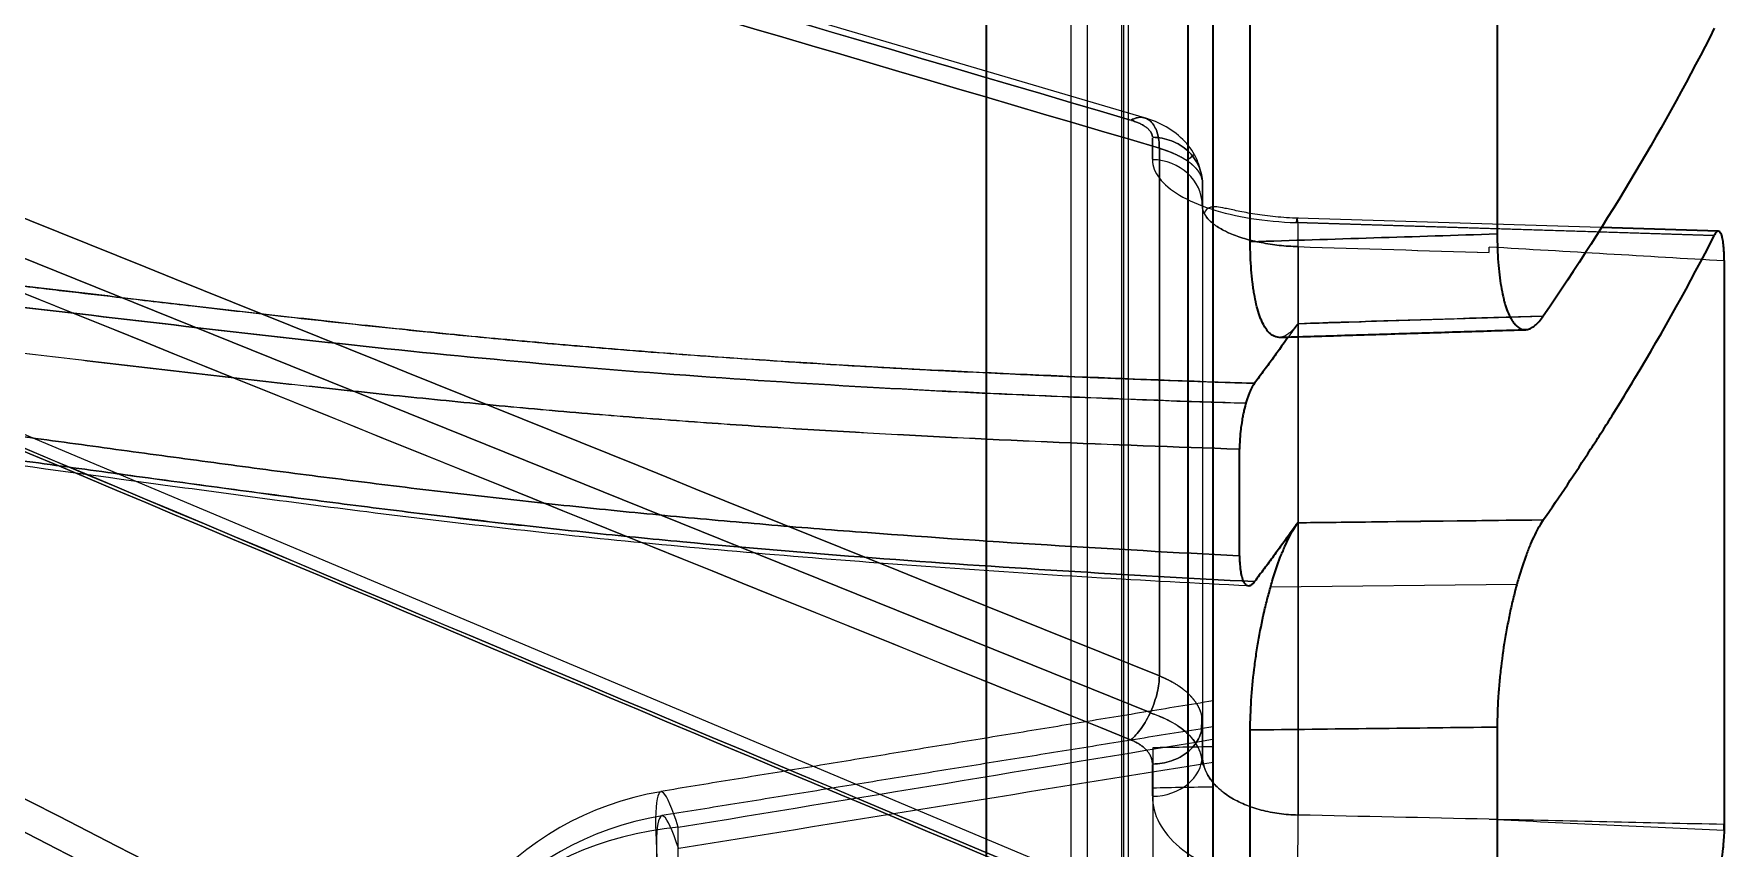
# Model space of a CAD drawing. Header units: millimetres. Extents: x 261 to 3841, y 268 to 4746.
# Drawn here: x 724.23 to 741.03, y 450.01 to 458.1 of the extents above; entities that cross this region are included whole.
import ezdxf
from ezdxf.lldxf.tags import DXFTag

# ---------------------------------------------------------------- set-up
doc = ezdxf.new("R2010")
doc.units = ezdxf.units.MM
doc.layers.add('110', color=7, linetype='Continuous', true_color=0xffffff)
doc.layers.add('20', color=7, linetype='Continuous', true_color=0xffffff)
tags = doc.linetypes.add('DASHED', pattern=[25.72, 12.86, -12.86]).pattern_tags.tags
tags[6:7] = [DXFTag(74, 4), DXFTag(75, 0), DXFTag(340, '0'), DXFTag(46, 0.0), DXFTag(50, 0.0), DXFTag(44, 0.0), DXFTag(45, 0.0)]
tags[4:5] = [DXFTag(74, 4), DXFTag(75, 0), DXFTag(340, '0'), DXFTag(46, 0.0), DXFTag(50, 0.0), DXFTag(44, 0.0), DXFTag(45, 0.0)]

msp = doc.modelspace()

# ---------------------------------------------------------------- linework, layer by layer
at = {"layer": '110', "color": 7, "linetype": 'Continuous', "lineweight": 35}
for p, q in [((735.701, 593.191), (735.701, 299.191)), ((733.701, 301.191), (733.701, 591.191))]:
    msp.add_line(p, q, dxfattribs=at)
at = {"layer": '110', "color": 7, "linetype": 'DASHED', "lineweight": 13}
msp.add_line((734.701, 556.191), (734.701, 376.191), dxfattribs=at)
at = {"layer": '20', "color": 7, "linetype": 'DASHED', "lineweight": 13}
for p, q in [((735.062, 537.182), (735.062, 415.199)), ((734.542, 415.701), (734.542, 536.68)), ((735.045, 416.919), (735.045, 535.462)), ((735.11, 416.919), (735.11, 535.462)), ((735.271, 457.268), (716.554, 462.787)), ((735.327, 451.355), (716.728, 458.865)), ((716.728, 458.865), (735.327, 451.355)), ((735.323, 449.414), (716.716, 457.243)), ((735.348, 457.071), (735.348, 456.858)), ((735.348, 456.858), (735.348, 457.071)), ((735.417, 451.72), (735.417, 456.967)), ((735.417, 456.967), (735.417, 451.72)), ((735.845, 456.394), (735.845, 456.617)), ((735.845, 456.617), (735.845, 456.394)), ((735.845, 456.617), (735.845, 456.388)), ((735.845, 456.394), (735.845, 456.617)), ((735.845, 456.394), (735.845, 450.928)), ((740.926, 456.099), (736.781, 456.227)), ((736.781, 456.227), (739.78, 456.135)), ((739.806, 456.177), (736.787, 456.27)), ((736.797, 450.336), (736.797, 455.988)), ((736.797, 455.988), (736.797, 450.336)), ((735.344, 444.405), (716.779, 453.95)), ((716.779, 453.95), (735.344, 444.405)), ((736.522, 452.604), (738.97, 452.633)), ((735.845, 450.928), (735.845, 451.25)), ((735.845, 451.25), (735.845, 450.928)), ((735.351, 451.005), (735.351, 449.579)), ((735.348, 450.526), (735.348, 450.838)), ((735.348, 450.838), (735.348, 450.526)), ((735.845, 450.843), (735.845, 450.926)), ((730.637, 444.147), (730.637, 450.214))]:
    msp.add_line(p, q, dxfattribs=at)
at = {"layer": '20', "color": 7, "linetype": 'Continuous', "lineweight": 35}
for p, q in [((735.951, 422.493), (735.951, 505.486)), ((736.32, 456.037), (736.32, 462.049)), ((738.774, 462.05), (738.774, 456.114)), ((740.972, 456.142), (739.806, 456.177)), ((741.029, 455.849), (741.029, 450.242)), ((736.214, 452.913), (736.214, 453.975)), ((736.32, 445.707), (736.32, 451.182)), ((738.774, 451.21), (738.774, 445.805)), ((741.029, 450.185), (741.029, 450.242))]:
    msp.add_line(p, q, dxfattribs=at)
at = {"layer": '20', "color": 7, "linetype": 'Continuous', "lineweight": 13}
for p, q in [((739.78, 456.135), (740.926, 456.099)), ((736.522, 452.604), (738.97, 452.633))]:
    msp.add_line(p, q, dxfattribs=at)
at = {"layer": '20', "color": 7, "linetype": 'DASHED', "lineweight": 13}
for centre, start in [((730.951, 447.607), 99.3375), ((730.951, 447.366), 99.1576)]:
    msp.add_arc(centre, 3, start, 180, dxfattribs=at)
for centre, major_axis, ratio, start_param, end_param in [((735.342, 456.394), (-0.502, 0), 0.913545, 3.141591, 4.701889), ((735.342, 456.394), (-0.502, 0), 0.913545, 3.141591, 4.701893), ((736.771, 455.768), (0.015, 0.502), 0.043257, 5.166127, 6.702421), ((736.771, 455.768), (0.015, 0.502), 0.043257, 5.166151, 6.702481), ((735.342, 450.928), (-0.502, 0), 0.809017, 1.581293, 3.141595), ((735.342, 450.928), (-0.502, 0), 0.809017, 1.581296, 3.141595), ((730.951, 447.607), (0.487, -2.96), 0.078118, 2.635391, 4.269549), ((730.951, 447.366), (0.477, -2.962), 0.07913, 2.657656, 4.26601), ((736.771, 450.055), (0.011, 0.502), 0.048221, 3.770694, 5.307024), ((736.771, 450.055), (0.011, 0.502), 0.048221, 3.770754, 5.307024), ((730.951, 447.607), (-3, 0), 0.873937, 4.817109, 6.283185)]:
    msp.add_ellipse(centre, major_axis=major_axis, ratio=ratio, start_param=start_param, end_param=end_param, dxfattribs=at)
for points, degree in [([(735.129, 457.247), (728.797, 459.114), (722.466, 460.981), (716.134, 462.847)], 3), ([(716.135, 462.847), (722.466, 460.981), (728.798, 459.114), (735.129, 457.247)], 3), ([(717.001, 462.4), (723.139, 460.589), (729.278, 458.778), (735.417, 456.967)], 3), ([(735.417, 456.967), (729.278, 458.778), (723.139, 460.589), (717.001, 462.4)], 3), ([(735.417, 451.72), (729.278, 454.197), (723.139, 456.675), (717.001, 459.153)], 3), ([(717.001, 459.153), (723.139, 456.675), (729.278, 454.197), (735.417, 451.72)], 3), ([(735.129, 451.085), (728.797, 453.642), (722.466, 456.198), (716.134, 458.755)], 3), ([(716.135, 458.755), (722.466, 456.199), (728.798, 453.642), (735.129, 451.085)], 3), ([(735.129, 449.36), (728.797, 452.024), (722.466, 454.688), (716.134, 457.352)], 3), ([(716.135, 457.351), (722.466, 454.688), (728.798, 452.024), (735.129, 449.36)], 3), ([(717.001, 456.956), (723.139, 454.372), (729.278, 451.788), (735.417, 449.205)], 3), ([(735.417, 449.205), (729.278, 451.788), (723.139, 454.372), (717.001, 456.956)], 3), ([(736.325, 456.037), (737.14, 456.062), (737.954, 456.088), (738.769, 456.114)], 3), ([(736.797, 455.988), (737.43, 455.968), (738.062, 455.949), (738.695, 455.929)], 3), ([(736.797, 455.988), (737.43, 455.968), (738.063, 455.949), (738.695, 455.929)], 3), ([(738.695, 455.987), (739.473, 455.941), (740.251, 455.895), (741.029, 455.849)], 3), ([(738.695, 455.934), (738.695, 455.95), (738.695, 455.966), (738.695, 455.982)], 3), ([(736.611, 455.086), (739.057, 455.162)], 1), ([(736.792, 455.222), (736.761, 455.178), (736.729, 455.133), (736.697, 455.089)], 3), ([(735.417, 444.702), (729.278, 447.858), (723.139, 451.014), (717, 454.17)], 3), ([(717, 454.17), (723.139, 451.014), (729.278, 447.858), (735.417, 444.702)], 3), ([(735.13, 444.072), (728.798, 447.328), (722.466, 450.584), (716.133, 453.84)], 3), ([(716.135, 453.84), (722.466, 450.584), (728.798, 447.328), (735.13, 444.072)], 3), ([(735.13, 442.645), (728.798, 445.99), (722.466, 449.334), (716.133, 452.679)], 3), ([(716.135, 452.679), (722.466, 449.334), (728.798, 445.99), (735.13, 442.645)], 3), ([(717, 452.353), (723.139, 449.109), (729.278, 445.865), (735.417, 442.622)], 3), ([(735.417, 442.622), (729.278, 445.865), (723.139, 449.109), (717, 452.353)], 3), ([(735.95, 451.471), (730.463, 450.57)], 1), ([(735.837, 451.173), (735.838, 451.322)], 1), ([(735.95, 451.212), (730.473, 450.33)], 1), ([(738.769, 451.21), (737.954, 451.201), (737.14, 451.191), (736.325, 451.182)], 3), ([(730.637, 450.214), (732.407, 450.505), (734.176, 450.797), (735.946, 451.089)], 3), ([(735.951, 451.015), (735.751, 451.011), (735.551, 451.008), (735.351, 451.005)], 3), ([(730.642, 450.006), (732.412, 450.292), (734.181, 450.577), (735.951, 450.863)], 3), ([(735.863, 450.818), (735.837, 450.859)], 1), ([(735.863, 450.818), (735.837, 450.859)], 1), ([(735.861, 450.819), (735.851, 450.855), (735.845, 450.891), (735.845, 450.928)], 3), ([(735.951, 450.614), (735.751, 450.611), (735.551, 450.608), (735.351, 450.604)], 3), ([(738.695, 450.294), (738.062, 450.308), (737.43, 450.322), (736.797, 450.336)], 3), ([(738.695, 450.294), (739.473, 450.257), (740.251, 450.221), (741.029, 450.185)], 3), ([(741.024, 450.242), (740.249, 450.259), (739.475, 450.276), (738.7, 450.293)], 3), ([(735.417, 439.06), (729.278, 442.756), (723.139, 446.453), (717, 450.149)], 3), ([(717, 450.149), (723.139, 446.453), (729.278, 442.756), (735.417, 439.06)], 3)]:
    msp.add_open_spline(points, degree=degree, dxfattribs=at)
for points, knots in [([(736.357, 454.629), (735.723, 454.65), (735.09, 454.673), (733.825, 454.727), (733.193, 454.757), (731.933, 454.829), (731.306, 454.869), (730.369, 454.939), (730.058, 454.964), (729.437, 455.017), (729.127, 455.045), (728.51, 455.103), (728.202, 455.134), (727.587, 455.198), (727.28, 455.231), (726.668, 455.3), (726.362, 455.334), (725.751, 455.405), (725.446, 455.441), (724.835, 455.513), (724.529, 455.549), (723.917, 455.62), (723.611, 455.655), (722.998, 455.726), (722.692, 455.76), (722.08, 455.831), (721.775, 455.866), (721.166, 455.939), (720.862, 455.976), (720.256, 456.052), (719.953, 456.091), (719.048, 456.209), (718.447, 456.292), (717.25, 456.462), (716.655, 456.551), (715.471, 456.734), (714.881, 456.829), (713.709, 457.025), (713.126, 457.125), (711.967, 457.333), (711.391, 457.44), (709.677, 457.77), (708.55, 458.003), (707.441, 458.248)], [0, 0, 0, 0, 0.062351, 0.062351, 0.124873, 0.124873, 0.187395, 0.187395, 0.218657, 0.218657, 0.249918, 0.249918, 0.281179, 0.281179, 0.31244, 0.31244, 0.343702, 0.343702, 0.374963, 0.374963, 0.406224, 0.406224, 0.437485, 0.437485, 0.468747, 0.468747, 0.500008, 0.500008, 0.531269, 0.531269, 0.56253, 0.56253, 0.625053, 0.625053, 0.687575, 0.687575, 0.750098, 0.750098, 0.81262, 0.81262, 0.875143, 0.875143, 1, 1, 1, 1]), ([(707.441, 458.248), (707.514, 458.232), (707.661, 458.2), (707.881, 458.152), (708.101, 458.104), (708.32, 458.057), (708.538, 458.011), (708.754, 457.966), (708.968, 457.921), (709.181, 457.877), (709.393, 457.833), (709.603, 457.79), (709.811, 457.748), (710.018, 457.707), (710.223, 457.666), (710.427, 457.626), (710.629, 457.587), (710.83, 457.548), (711.029, 457.51), (711.226, 457.472), (711.421, 457.436), (711.615, 457.399), (711.808, 457.364), (711.998, 457.329), (712.187, 457.294), (712.374, 457.26), (712.56, 457.227), (712.744, 457.194), (712.926, 457.162), (713.106, 457.13), (713.285, 457.099), (713.461, 457.068), (713.636, 457.038), (713.809, 457.009), (713.981, 456.98), (714.151, 456.951), (714.318, 456.923), (714.484, 456.896), (714.649, 456.869), (714.811, 456.842), (714.971, 456.816), (715.13, 456.79), (715.287, 456.765), (715.442, 456.74), (715.595, 456.716), (715.746, 456.692), (715.895, 456.669), (716.043, 456.646), (716.188, 456.623), (716.332, 456.601), (716.474, 456.58), (716.614, 456.558), (716.752, 456.538), (716.888, 456.517), (717.022, 456.497), (717.154, 456.478), (717.285, 456.459), (717.413, 456.44), (717.539, 456.421), (717.664, 456.403), (717.787, 456.386), (717.907, 456.369), (718.026, 456.352), (718.143, 456.335), (718.257, 456.319), (718.37, 456.303), (718.481, 456.288), (718.59, 456.273), (718.697, 456.258), (718.802, 456.244), (718.905, 456.23), (719.006, 456.216), (719.105, 456.203), (719.202, 456.19), (719.297, 456.177), (719.39, 456.165), (719.481, 456.153), (719.569, 456.141), (719.656, 456.129), (719.741, 456.118), (719.824, 456.108), (719.905, 456.097), (719.984, 456.087), (720.061, 456.077), (720.136, 456.067), (720.209, 456.058), (720.28, 456.049), (720.348, 456.04), (720.415, 456.032), (720.48, 456.024), (720.543, 456.016), (720.603, 456.008), (720.662, 456.001), (720.718, 455.994), (720.773, 455.987), (720.825, 455.981), (720.876, 455.975), (720.924, 455.969), (720.971, 455.963), (721.015, 455.958), (721.057, 455.952), (721.097, 455.948), (721.135, 455.943), (721.172, 455.939), (721.206, 455.934), (721.238, 455.931), (721.268, 455.927), (721.295, 455.924), (721.321, 455.921), (721.345, 455.918), (721.367, 455.915), (721.386, 455.913), (721.404, 455.911), (721.419, 455.909), (721.433, 455.907), (721.444, 455.906), (721.453, 455.905), (721.461, 455.904), (721.466, 455.903), (721.469, 455.903), (721.707, 455.874), (722.119, 455.826), (722.644, 455.766), (723.106, 455.713), (723.539, 455.664), (723.977, 455.613), (724.326, 455.572), (724.696, 455.529), (725.18, 455.472), (725.871, 455.391), (726.751, 455.29), (727.492, 455.208), (728.04, 455.151), (728.34, 455.12), (728.675, 455.088), (729.046, 455.053), (729.451, 455.016), (730.058, 454.964), (730.918, 454.897), (731.86, 454.834), (732.672, 454.786), (733.26, 454.755), (733.754, 454.731), (734.105, 454.715), (734.342, 454.704), (734.497, 454.698), (734.652, 454.691), (734.807, 454.685), (734.962, 454.679), (735.118, 454.673), (735.273, 454.667), (735.429, 454.661), (735.584, 454.656), (735.74, 454.65), (735.895, 454.645), (736.051, 454.639), (736.205, 454.634), (736.307, 454.631), (736.357, 454.629)], [0, 0, 0, 0, 0.008181, 0.01648, 0.024707, 0.032865, 0.040951, 0.048967, 0.056913, 0.064788, 0.072592, 0.080326, 0.087989, 0.095581, 0.103103, 0.110554, 0.117935, 0.125245, 0.132485, 0.139654, 0.146752, 0.153779, 0.160737, 0.167623, 0.174439, 0.181185, 0.18786, 0.194464, 0.200998, 0.207462, 0.213855, 0.220177, 0.226429, 0.232611, 0.238721, 0.244762, 0.250731, 0.25663, 0.262459, 0.268216, 0.273903, 0.27952, 0.285065, 0.29054, 0.295944, 0.301278, 0.306541, 0.311733, 0.316855, 0.321906, 0.326886, 0.331796, 0.336635, 0.341403, 0.346101, 0.350728, 0.355284, 0.35977, 0.364185, 0.36853, 0.372804, 0.377007, 0.38114, 0.385202, 0.389193, 0.393114, 0.396964, 0.400743, 0.404452, 0.40809, 0.411658, 0.415154, 0.418581, 0.421936, 0.425221, 0.428436, 0.431579, 0.434653, 0.437655, 0.440587, 0.443448, 0.446239, 0.448959, 0.451608, 0.454187, 0.456695, 0.459132, 0.461499, 0.463795, 0.466021, 0.468176, 0.47026, 0.472274, 0.474217, 0.47609, 0.477892, 0.479623, 0.481283, 0.482873, 0.484393, 0.485841, 0.487219, 0.488527, 0.489763, 0.49093, 0.492025, 0.49305, 0.494004, 0.494888, 0.495701, 0.496443, 0.497115, 0.497716, 0.498247, 0.498706, 0.499096, 0.499414, 0.499662, 0.49984, 0.499946, 0.499982, 0.524295, 0.542185, 0.553637, 0.571585, 0.586528, 0.598459, 0.607377, 0.624496, 0.648095, 0.678156, 0.714658, 0.723664, 0.733825, 0.745138, 0.757605, 0.771225, 0.785999, 0.818627, 0.857326, 0.879828, 0.899228, 0.915523, 0.928713, 0.933815, 0.938917, 0.94402, 0.949123, 0.954227, 0.95933, 0.964435, 0.969539, 0.974644, 0.979749, 0.984854, 0.98996, 0.995066, 1, 1, 1, 1]), ([(707.289, 458.051), (709.449, 457.574), (711.668, 457.148), (716.335, 456.365), (718.792, 456.012), (721.911, 455.639), (722.538, 455.568), (723.791, 455.425), (724.416, 455.351), (726.29, 455.131), (727.543, 454.986), (730.072, 454.749), (731.349, 454.656), (733.842, 454.518), (735.057, 454.469), (736.276, 454.43)], [0, 0, 0, 0, 0.241827, 0.241827, 0.49721, 0.49721, 0.561055, 0.561055, 0.624901, 0.624901, 0.752592, 0.752592, 0.880283, 0.880283, 1, 1, 1, 1]), ([(736.181, 454.433), (734.993, 454.472), (733.809, 454.52), (731.346, 454.656), (730.07, 454.749), (727.543, 454.986), (726.292, 455.131), (724.418, 455.351), (723.793, 455.424), (722.541, 455.568), (721.914, 455.638), (720.043, 455.862), (718.806, 456.024), (716.355, 456.376), (715.14, 456.566), (711.668, 457.148), (709.449, 457.574), (707.289, 458.051)], [0, 0, 0, 0, 0.116991, 0.116991, 0.245078, 0.245078, 0.373164, 0.373164, 0.437208, 0.437208, 0.501251, 0.501251, 0.629338, 0.629338, 0.757425, 0.757425, 1, 1, 1, 1]), ([(707.193, 457.615), (708.309, 457.368), (709.441, 457.134), (711.164, 456.803), (711.741, 456.695), (712.904, 456.487), (713.489, 456.386), (714.665, 456.189), (715.256, 456.094), (716.444, 455.91), (717.041, 455.821), (718.241, 455.649), (718.844, 455.567), (719.753, 455.447), (720.056, 455.408), (720.665, 455.332), (720.97, 455.295), (721.428, 455.24), (721.581, 455.222), (721.886, 455.186), (722.039, 455.169), (722.498, 455.116), (722.803, 455.081), (723.413, 455.011), (723.717, 454.976), (724.326, 454.905), (724.63, 454.87), (725.239, 454.798), (725.544, 454.762), (726.155, 454.691), (726.461, 454.656), (727.076, 454.588), (727.384, 454.554), (728.002, 454.489), (728.312, 454.458), (728.935, 454.399), (729.247, 454.37), (729.873, 454.317), (730.187, 454.291), (730.817, 454.244), (731.133, 454.221), (731.765, 454.18), (732.081, 454.16), (733.032, 454.106), (733.668, 454.074), (734.938, 454.02), (735.573, 453.996), (736.208, 453.975)], [0, 0, 0, 0, 0.125021, 0.125021, 0.187532, 0.187532, 0.250043, 0.250043, 0.312554, 0.312554, 0.375064, 0.375064, 0.437575, 0.437575, 0.468831, 0.468831, 0.500086, 0.500086, 0.515714, 0.515714, 0.531341, 0.531341, 0.562597, 0.562597, 0.593852, 0.593852, 0.625107, 0.625107, 0.656363, 0.656363, 0.687618, 0.687618, 0.718874, 0.718874, 0.750129, 0.750129, 0.781384, 0.781384, 0.81264, 0.81264, 0.843895, 0.843895, 0.87515, 0.87515, 0.937661, 0.937661, 1, 1, 1, 1]), ([(736.208, 453.975), (735.573, 453.996), (734.938, 454.019), (733.668, 454.074), (733.032, 454.105), (732.081, 454.16), (731.765, 454.179), (731.133, 454.221), (730.817, 454.243), (730.187, 454.291), (729.873, 454.316), (729.247, 454.37), (728.935, 454.398), (728.312, 454.458), (728.002, 454.489), (727.384, 454.554), (727.076, 454.587), (726.154, 454.69), (725.544, 454.762), (724.63, 454.869), (724.326, 454.905), (723.869, 454.958), (723.717, 454.976), (723.413, 455.011), (723.261, 455.029), (722.803, 455.081), (722.498, 455.116), (721.886, 455.186), (721.581, 455.222), (720.664, 455.331), (720.056, 455.407), (718.844, 455.566), (718.241, 455.649), (717.041, 455.821), (716.444, 455.91), (715.256, 456.094), (714.665, 456.189), (713.489, 456.386), (712.904, 456.487), (711.741, 456.695), (711.163, 456.802), (709.441, 457.134), (708.309, 457.368), (707.193, 457.615)], [0, 0, 0, 0, 0.062339, 0.062339, 0.12485, 0.12485, 0.156105, 0.156105, 0.18736, 0.18736, 0.218616, 0.218616, 0.249871, 0.249871, 0.281126, 0.281126, 0.312382, 0.312382, 0.374893, 0.374893, 0.406148, 0.406148, 0.421776, 0.421776, 0.437403, 0.437403, 0.468659, 0.468659, 0.499914, 0.499914, 0.562425, 0.562425, 0.624936, 0.624936, 0.687446, 0.687446, 0.749957, 0.749957, 0.812468, 0.812468, 0.874979, 0.874979, 1, 1, 1, 1]), ([(735.138, 457.248), (735.153, 457.256), (735.169, 457.263), (735.202, 457.272), (735.22, 457.275), (735.254, 457.273), (735.271, 457.269), (735.303, 457.255), (735.319, 457.245), (735.346, 457.218), (735.358, 457.201), (735.38, 457.163), (735.389, 457.142), (735.403, 457.096), (735.408, 457.071), (735.415, 457.02), (735.417, 456.993), (735.417, 456.967)], [0, 0, 0, 0, 0.115338, 0.115338, 0.241718, 0.241718, 0.368099, 0.368099, 0.494479, 0.494479, 0.620859, 0.620859, 0.747239, 0.747239, 0.87362, 0.87362, 1, 1, 1, 1]), ([(735.417, 456.967), (735.417, 456.993), (735.415, 457.02), (735.408, 457.071), (735.403, 457.095), (735.389, 457.142), (735.38, 457.163), (735.359, 457.201), (735.346, 457.217), (735.319, 457.244), (735.304, 457.255), (735.272, 457.269), (735.255, 457.273), (735.221, 457.275), (735.203, 457.272), (735.17, 457.263), (735.154, 457.257), (735.139, 457.248)], [0, 0, 0, 0, 0.126384, 0.126384, 0.252769, 0.252769, 0.379153, 0.379153, 0.505538, 0.505538, 0.631922, 0.631922, 0.758307, 0.758307, 0.884691, 0.884691, 1, 1, 1, 1]), ([(735.839, 456.659), (735.832, 456.728), (735.8, 456.864), (735.676, 457.045), (735.491, 457.187), (735.342, 457.249), (735.261, 457.271)], [0, 0, 0, 0, 0.22257, 0.473138, 0.738061, 1, 1, 1, 1]), ([(736.208, 452.913), (735.573, 452.946), (734.938, 452.982), (733.668, 453.061), (733.032, 453.105), (732.081, 453.177), (731.765, 453.203), (731.133, 453.257), (730.817, 453.285), (730.187, 453.345), (729.873, 453.376), (729.247, 453.442), (728.935, 453.476), (728.312, 453.548), (728.002, 453.585), (727.384, 453.662), (727.076, 453.701), (726.461, 453.781), (726.155, 453.822), (725.544, 453.905), (725.239, 453.946), (724.63, 454.03), (724.326, 454.071), (723.869, 454.133), (723.717, 454.154), (723.413, 454.195), (723.26, 454.215), (722.803, 454.276), (722.498, 454.317), (721.886, 454.399), (721.58, 454.44), (720.97, 454.525), (720.665, 454.568), (720.056, 454.656), (719.753, 454.701), (718.844, 454.838), (718.241, 454.932), (717.041, 455.127), (716.444, 455.227), (715.256, 455.434), (714.665, 455.541), (713.489, 455.759), (712.904, 455.872), (711.741, 456.102), (711.163, 456.221), (709.441, 456.586), (708.309, 456.842), (707.193, 457.11)], [0, 0, 0, 0, 0.062339, 0.062339, 0.12485, 0.12485, 0.156105, 0.156105, 0.18736, 0.18736, 0.218616, 0.218616, 0.249871, 0.249871, 0.281126, 0.281126, 0.312382, 0.312382, 0.343637, 0.343637, 0.374893, 0.374893, 0.406148, 0.406148, 0.421776, 0.421776, 0.437403, 0.437403, 0.468659, 0.468659, 0.499914, 0.499914, 0.531169, 0.531169, 0.562425, 0.562425, 0.624936, 0.624936, 0.687446, 0.687446, 0.749957, 0.749957, 0.812468, 0.812468, 0.874979, 0.874979, 1, 1, 1, 1]), ([(707.193, 457.11), (708.309, 456.842), (709.441, 456.586), (711.164, 456.221), (711.741, 456.102), (712.904, 455.872), (713.489, 455.759), (714.665, 455.541), (715.256, 455.434), (716.444, 455.227), (717.041, 455.127), (718.241, 454.932), (718.844, 454.838), (719.753, 454.701), (720.056, 454.656), (720.665, 454.568), (720.97, 454.525), (721.428, 454.462), (721.581, 454.441), (721.886, 454.399), (722.039, 454.378), (722.498, 454.317), (722.803, 454.276), (723.413, 454.195), (723.717, 454.154), (724.326, 454.071), (724.63, 454.03), (725.239, 453.946), (725.544, 453.905), (726.155, 453.822), (726.461, 453.781), (727.076, 453.701), (727.384, 453.662), (728.002, 453.585), (728.312, 453.548), (728.935, 453.476), (729.247, 453.442), (729.873, 453.376), (730.188, 453.345), (730.817, 453.285), (731.133, 453.257), (731.765, 453.203), (732.081, 453.177), (733.032, 453.105), (733.668, 453.061), (734.938, 452.982), (735.573, 452.946), (736.208, 452.913)], [0, 0, 0, 0, 0.125021, 0.125021, 0.187532, 0.187532, 0.250043, 0.250043, 0.312554, 0.312554, 0.375064, 0.375064, 0.437575, 0.437575, 0.468831, 0.468831, 0.500086, 0.500086, 0.515714, 0.515714, 0.531341, 0.531341, 0.562597, 0.562597, 0.593852, 0.593852, 0.625107, 0.625107, 0.656363, 0.656363, 0.687618, 0.687618, 0.718874, 0.718874, 0.750129, 0.750129, 0.781384, 0.781384, 0.81264, 0.81264, 0.843895, 0.843895, 0.87515, 0.87515, 0.937661, 0.937661, 1, 1, 1, 1]), ([(735.353, 457.076), (735.384, 457.075), (735.415, 457.072), (735.477, 457.06), (735.508, 457.051), (735.568, 457.028), (735.597, 457.014), (735.651, 456.98), (735.677, 456.961), (735.723, 456.919), (735.743, 456.895), (735.779, 456.846), (735.795, 456.819), (735.82, 456.764), (735.829, 456.735), (735.842, 456.677), (735.845, 456.647), (735.845, 456.617)], [0, 0, 0, 0, 0.119372, 0.119372, 0.245176, 0.245176, 0.37098, 0.37098, 0.496784, 0.496784, 0.622588, 0.622588, 0.748392, 0.748392, 0.874196, 0.874196, 1, 1, 1, 1]), ([(735.845, 456.617), (735.845, 456.647), (735.842, 456.677), (735.829, 456.735), (735.82, 456.764), (735.795, 456.819), (735.779, 456.846), (735.743, 456.895), (735.723, 456.919), (735.677, 456.961), (735.651, 456.98), (735.597, 457.014), (735.568, 457.028), (735.508, 457.051), (735.477, 457.06), (735.415, 457.072), (735.384, 457.075), (735.353, 457.076)], [0, 0, 0, 0, 0.125804, 0.125804, 0.251608, 0.251608, 0.377412, 0.377412, 0.503216, 0.503216, 0.629019, 0.629019, 0.754823, 0.754823, 0.880627, 0.880627, 1, 1, 1, 1]), ([(735.348, 456.853), (735.348, 456.789), (735.395, 456.667), (735.599, 456.495), (735.916, 456.356), (736.322, 456.26), (736.619, 456.232), (736.776, 456.227)], [0, 0, 0, 0, 0.199973, 0.39998, 0.599987, 0.799993, 1, 1, 1, 1]), ([(735.417, 456.967), (735.419, 456.966), (735.424, 456.965), (735.432, 456.962), (735.439, 456.96), (735.447, 456.958), (735.455, 456.955), (735.462, 456.953), (735.47, 456.95), (735.477, 456.947), (735.485, 456.945), (735.493, 456.942), (735.5, 456.939), (735.508, 456.936), (735.516, 456.933), (735.524, 456.93), (735.531, 456.927), (735.539, 456.924), (735.547, 456.92), (735.555, 456.917), (735.562, 456.914), (735.57, 456.91), (735.578, 456.907), (735.586, 456.903), (735.593, 456.899), (735.601, 456.896), (735.609, 456.892), (735.616, 456.888), (735.624, 456.884), (735.631, 456.88), (735.639, 456.876), (735.646, 456.872), (735.653, 456.867), (735.661, 456.863), (735.668, 456.859), (735.675, 456.854), (735.682, 456.85), (735.689, 456.845), (735.696, 456.84), (735.703, 456.836), (735.709, 456.831), (735.716, 456.826), (735.722, 456.821), (735.729, 456.816), (735.735, 456.811), (735.741, 456.805), (735.747, 456.8), (735.753, 456.795), (735.759, 456.789), (735.764, 456.784), (735.77, 456.778), (735.775, 456.773), (735.78, 456.767), (735.785, 456.761), (735.79, 456.756), (735.795, 456.75), (735.799, 456.744), (735.803, 456.738), (735.807, 456.732), (735.811, 456.726), (735.815, 456.72), (735.819, 456.714), (735.822, 456.707), (735.825, 456.701), (735.828, 456.695), (735.831, 456.689), (735.833, 456.682), (735.835, 456.676), (735.837, 456.669), (735.839, 456.663), (735.841, 456.656), (735.842, 456.65), (735.843, 456.643), (735.844, 456.637), (735.845, 456.63), (735.845, 456.624), (735.845, 456.619), (735.845, 456.617)], [0, 0, 0, 0, 0.009429, 0.018971, 0.028627, 0.038396, 0.048278, 0.058275, 0.068386, 0.078611, 0.088951, 0.099405, 0.109974, 0.120657, 0.131456, 0.142369, 0.153397, 0.16454, 0.175797, 0.187169, 0.198655, 0.210256, 0.22197, 0.233799, 0.24574, 0.257795, 0.269963, 0.282243, 0.294635, 0.307138, 0.319752, 0.332476, 0.34531, 0.358253, 0.371304, 0.384463, 0.397728, 0.411099, 0.424575, 0.438155, 0.451838, 0.465622, 0.479507, 0.493492, 0.507575, 0.521754, 0.53603, 0.5504, 0.564862, 0.579416, 0.59406, 0.608791, 0.623609, 0.638512, 0.653498, 0.668566, 0.683712, 0.698936, 0.714235, 0.729608, 0.745052, 0.760565, 0.776145, 0.791791, 0.807498, 0.823266, 0.839092, 0.854974, 0.870909, 0.886894, 0.902928, 0.919007, 0.93513, 0.951293, 0.967494, 0.983731, 1, 1, 1, 1]), ([(735.417, 456.967), (735.42, 456.966), (735.426, 456.964), (735.435, 456.962), (735.443, 456.959), (735.452, 456.956), (735.461, 456.953), (735.469, 456.95), (735.478, 456.947), (735.486, 456.944), (735.495, 456.941), (735.503, 456.938), (735.512, 456.935), (735.52, 456.931), (735.529, 456.928), (735.537, 456.925), (735.545, 456.921), (735.553, 456.918), (735.562, 456.914), (735.57, 456.911), (735.578, 456.907), (735.586, 456.903), (735.594, 456.899), (735.601, 456.896), (735.609, 456.892), (735.617, 456.888), (735.625, 456.884), (735.632, 456.88), (735.64, 456.875), (735.647, 456.871), (735.654, 456.867), (735.661, 456.863), (735.669, 456.858), (735.676, 456.854), (735.682, 456.849), (735.689, 456.845), (735.696, 456.84), (735.703, 456.836), (735.709, 456.831), (735.716, 456.826), (735.722, 456.821), (735.728, 456.817), (735.734, 456.812), (735.74, 456.807), (735.746, 456.802), (735.751, 456.797), (735.757, 456.792), (735.762, 456.786), (735.767, 456.781), (735.772, 456.776), (735.777, 456.771), (735.782, 456.765), (735.787, 456.76), (735.791, 456.754), (735.796, 456.749), (735.8, 456.743), (735.804, 456.737), (735.808, 456.732), (735.811, 456.726), (735.815, 456.72), (735.818, 456.715), (735.821, 456.709), (735.824, 456.703), (735.827, 456.697), (735.83, 456.691), (735.832, 456.685), (735.834, 456.679), (735.836, 456.673), (735.838, 456.667), (735.84, 456.661), (735.841, 456.654), (735.842, 456.648), (735.843, 456.642), (735.844, 456.636), (735.845, 456.63), (735.845, 456.623), (735.845, 456.619), (735.845, 456.617)], [0, 0, 0, 0, 0.011136, 0.022331, 0.033586, 0.044899, 0.056273, 0.067706, 0.079198, 0.090749, 0.10236, 0.11403, 0.12576, 0.137549, 0.149397, 0.161305, 0.173272, 0.185299, 0.197385, 0.20953, 0.221735, 0.233999, 0.246323, 0.258706, 0.271148, 0.28365, 0.296211, 0.308831, 0.321511, 0.334251, 0.347049, 0.359907, 0.372825, 0.385802, 0.398838, 0.411934, 0.425089, 0.438303, 0.451577, 0.46491, 0.478303, 0.491755, 0.505267, 0.518837, 0.532468, 0.546157, 0.559906, 0.573715, 0.587583, 0.60151, 0.615497, 0.629543, 0.643648, 0.657813, 0.672037, 0.686321, 0.700664, 0.715066, 0.729528, 0.744049, 0.75863, 0.77327, 0.78797, 0.802729, 0.817547, 0.832425, 0.847362, 0.862358, 0.877414, 0.892529, 0.907704, 0.922938, 0.938232, 0.953585, 0.968997, 0.984469, 1, 1, 1, 1]), ([(735.687, 456.847), (735.699, 456.854), (735.71, 456.861), (735.736, 456.881), (735.751, 456.893), (735.765, 456.906)], [0, 0, 0, 0, 0.389613, 0.389613, 1, 1, 1, 1]), ([(735.747, 456.89), (735.738, 456.883), (735.729, 456.876), (735.71, 456.861), (735.698, 456.854), (735.687, 456.846)], [0, 0, 0, 0, 0.472382, 0.472382, 1, 1, 1, 1]), ([(707.329, 456.8), (708.073, 456.622), (709.506, 456.291), (711.589, 455.848), (713.486, 455.475), (715.186, 455.161), (716.68, 454.901), (717.964, 454.69), (719.078, 454.515), (720.232, 454.342), (721.601, 454.147), (723.318, 453.921), (725.328, 453.646), (727.639, 453.332), (730.288, 453.029), (733.218, 452.791), (735.262, 452.667), (736.304, 452.618)], [0, 0, 0, 0, 0.083524, 0.159283, 0.227275, 0.287503, 0.33997, 0.384675, 0.421618, 0.455733, 0.503918, 0.562289, 0.630841, 0.709628, 0.798645, 0.89786, 1, 1, 1, 1]), ([(707.441, 456.83), (708.55, 456.563), (709.677, 456.309), (711.391, 455.946), (711.967, 455.828), (713.126, 455.598), (713.709, 455.486), (714.881, 455.268), (715.471, 455.162), (716.655, 454.956), (717.25, 454.856), (718.447, 454.662), (719.048, 454.568), (720.255, 454.387), (720.862, 454.3), (721.775, 454.173), (722.08, 454.132), (722.692, 454.05), (722.998, 454.009), (723.458, 453.948), (723.611, 453.927), (723.917, 453.886), (724.07, 453.865), (724.529, 453.803), (724.835, 453.761), (725.751, 453.636), (726.362, 453.553), (727.28, 453.433), (727.587, 453.394), (728.201, 453.318), (728.509, 453.281), (729.127, 453.211), (729.437, 453.177), (730.058, 453.113), (730.369, 453.082), (731.306, 452.994), (731.933, 452.941), (733.193, 452.846), (733.825, 452.803), (735.09, 452.725), (735.723, 452.69), (736.357, 452.657)], [0, 0, 0, 0, 0.124857, 0.124857, 0.18738, 0.18738, 0.249902, 0.249902, 0.312425, 0.312425, 0.374947, 0.374947, 0.43747, 0.43747, 0.499992, 0.499992, 0.531253, 0.531253, 0.562515, 0.562515, 0.578145, 0.578145, 0.593776, 0.593776, 0.625037, 0.625037, 0.68756, 0.68756, 0.718821, 0.718821, 0.750082, 0.750082, 0.781343, 0.781343, 0.812605, 0.812605, 0.875127, 0.875127, 0.937649, 0.937649, 1, 1, 1, 1]), ([(736.357, 452.657), (735.723, 452.69), (735.09, 452.725), (733.825, 452.803), (733.193, 452.846), (731.933, 452.941), (731.306, 452.994), (730.369, 453.082), (730.058, 453.113), (729.437, 453.177), (729.127, 453.211), (728.51, 453.282), (728.202, 453.318), (727.587, 453.394), (727.28, 453.433), (726.668, 453.513), (726.362, 453.554), (725.751, 453.636), (725.446, 453.678), (724.835, 453.761), (724.529, 453.803), (723.917, 453.886), (723.611, 453.927), (722.998, 454.009), (722.692, 454.05), (722.08, 454.132), (721.775, 454.173), (721.166, 454.258), (720.862, 454.301), (720.256, 454.388), (719.953, 454.433), (719.048, 454.568), (718.447, 454.662), (717.25, 454.856), (716.655, 454.956), (715.471, 455.162), (714.881, 455.268), (713.709, 455.486), (713.126, 455.598), (711.967, 455.828), (711.391, 455.946), (709.677, 456.309), (708.55, 456.563), (707.441, 456.83)], [0, 0, 0, 0, 0.062351, 0.062351, 0.124873, 0.124873, 0.187395, 0.187395, 0.218657, 0.218657, 0.249918, 0.249918, 0.281179, 0.281179, 0.31244, 0.31244, 0.343702, 0.343702, 0.374963, 0.374963, 0.406224, 0.406224, 0.437485, 0.437485, 0.468747, 0.468747, 0.500008, 0.500008, 0.531269, 0.531269, 0.56253, 0.56253, 0.625053, 0.625053, 0.687575, 0.687575, 0.750098, 0.750098, 0.81262, 0.81262, 0.875143, 0.875143, 1, 1, 1, 1]), ([(735.864, 456.319), (735.863, 456.319), (735.863, 456.319), (735.851, 456.344), (735.845, 456.369), (735.845, 456.394)], [0, 0, 0, 0, 0.011372, 0.011372, 1, 1, 1, 1]), ([(736.798, 456.27), (736.719, 456.273), (736.569, 456.282), (736.364, 456.309), (736.195, 456.342), (736.026, 456.38), (735.92, 456.393), (735.872, 456.35), (735.862, 456.318)], [0, 0, 0, 0, 0.139416, 0.274437, 0.404646, 0.530265, 0.769207, 1, 1, 1, 1]), ([(735.863, 456.319), (735.875, 456.294), (735.893, 456.27), (735.94, 456.224), (735.969, 456.201), (736.038, 456.158), (736.077, 456.138), (736.165, 456.101), (736.213, 456.083), (736.316, 456.053), (736.371, 456.04), (736.487, 456.017), (736.547, 456.008), (736.669, 455.994), (736.731, 455.99), (736.792, 455.988)], [0, 0, 0, 0, 0.141967, 0.141967, 0.285604, 0.285604, 0.429241, 0.429241, 0.572878, 0.572878, 0.716515, 0.716515, 0.860152, 0.860152, 1, 1, 1, 1]), ([(736.792, 455.988), (736.731, 455.99), (736.669, 455.994), (736.547, 456.008), (736.487, 456.017), (736.372, 456.04), (736.316, 456.053), (736.213, 456.083), (736.165, 456.1), (736.077, 456.138), (736.038, 456.158), (735.969, 456.201), (735.94, 456.224), (735.893, 456.27), (735.876, 456.294), (735.864, 456.319)], [0, 0, 0, 0, 0.139846, 0.139846, 0.283481, 0.283481, 0.427115, 0.427115, 0.570749, 0.570749, 0.714384, 0.714384, 0.858018, 0.858018, 1, 1, 1, 1]), ([(736.792, 455.222), (736.763, 455.181), (736.734, 455.149), (736.69, 455.115), (736.676, 455.106), (736.655, 455.096), (736.647, 455.093), (736.633, 455.089), (736.626, 455.088), (736.616, 455.086), (736.613, 455.086), (736.609, 455.086)], [0, 0, 0, 0, 0.472254, 0.472254, 0.708381, 0.708381, 0.826444, 0.826444, 0.944508, 0.944508, 1, 1, 1, 1]), ([(736.797, 455.222), (737.02, 455.229), (737.243, 455.236), (738.052, 455.261), (738.64, 455.28), (739.227, 455.298)], [0, 0, 0, 0, 0.274976, 0.274976, 1, 1, 1, 1]), ([(739.227, 455.298), (738.579, 455.278), (737.931, 455.258), (737.121, 455.233), (736.959, 455.227), (736.797, 455.222)], [0, 0, 0, 0, 0.799732, 0.799732, 1, 1, 1, 1]), ([(739.227, 453.271), (738.579, 453.263), (737.931, 453.256), (737.121, 453.246), (736.959, 453.244), (736.797, 453.242)], [0, 0, 0, 0, 0.799732, 0.799732, 1, 1, 1, 1]), ([(736.644, 453.036), (736.628, 453.016), (736.598, 452.974), (736.551, 452.911), (736.505, 452.847), (736.457, 452.784), (736.41, 452.721), (736.378, 452.678), (736.362, 452.657)], [0, 0, 0, 0, 0.16548, 0.331435, 0.497865, 0.664769, 0.832147, 1, 1, 1, 1]), ([(736.362, 452.657), (736.352, 452.644), (736.343, 452.634), (736.329, 452.624), (736.324, 452.621), (736.315, 452.618), (736.31, 452.616), (736.305, 452.616), (736.304, 452.616)], [0, 0, 0, 0, 0.485493, 0.485493, 0.72824, 0.72824, 0.970986, 1, 1, 1, 1]), ([(735.417, 451.72), (735.417, 451.695), (735.415, 451.669), (735.408, 451.614), (735.403, 451.584), (735.389, 451.523), (735.38, 451.492), (735.358, 451.429), (735.346, 451.397), (735.319, 451.335), (735.303, 451.305), (735.271, 451.249), (735.254, 451.222), (735.22, 451.174), (735.202, 451.152), (735.169, 451.115), (735.153, 451.1), (735.138, 451.086)], [0, 0, 0, 0, 0.126199, 0.126199, 0.252398, 0.252398, 0.378596, 0.378596, 0.504795, 0.504795, 0.630994, 0.630994, 0.757193, 0.757193, 0.883392, 0.883392, 1, 1, 1, 1]), ([(735.138, 451.086), (735.153, 451.1), (735.169, 451.115), (735.202, 451.152), (735.22, 451.174), (735.254, 451.222), (735.271, 451.249), (735.303, 451.305), (735.319, 451.335), (735.346, 451.397), (735.358, 451.429), (735.38, 451.492), (735.389, 451.523), (735.403, 451.584), (735.408, 451.614), (735.415, 451.669), (735.417, 451.695), (735.417, 451.72)], [0, 0, 0, 0, 0.116608, 0.116608, 0.242807, 0.242807, 0.369005, 0.369005, 0.495204, 0.495204, 0.621403, 0.621403, 0.747602, 0.747602, 0.873801, 0.873801, 1, 1, 1, 1]), ([(735.417, 451.72), (735.42, 451.718), (735.426, 451.716), (735.435, 451.712), (735.443, 451.709), (735.452, 451.705), (735.461, 451.701), (735.469, 451.697), (735.478, 451.693), (735.486, 451.689), (735.495, 451.685), (735.503, 451.681), (735.512, 451.677), (735.52, 451.672), (735.529, 451.668), (735.537, 451.663), (735.545, 451.659), (735.553, 451.654), (735.562, 451.649), (735.57, 451.645), (735.578, 451.64), (735.586, 451.635), (735.594, 451.63), (735.601, 451.625), (735.609, 451.619), (735.617, 451.614), (735.625, 451.609), (735.632, 451.603), (735.64, 451.598), (735.647, 451.592), (735.654, 451.587), (735.661, 451.581), (735.669, 451.575), (735.676, 451.569), (735.682, 451.563), (735.689, 451.557), (735.696, 451.551), (735.703, 451.545), (735.709, 451.538), (735.716, 451.532), (735.722, 451.526), (735.728, 451.519), (735.734, 451.512), (735.74, 451.506), (735.746, 451.499), (735.751, 451.492), (735.757, 451.485), (735.762, 451.478), (735.767, 451.471), (735.772, 451.464), (735.777, 451.457), (735.782, 451.45), (735.787, 451.442), (735.791, 451.435), (735.796, 451.428), (735.8, 451.42), (735.804, 451.413), (735.808, 451.405), (735.811, 451.397), (735.815, 451.39), (735.818, 451.382), (735.821, 451.374), (735.824, 451.366), (735.827, 451.358), (735.83, 451.35), (735.832, 451.342), (735.834, 451.334), (735.836, 451.325), (735.838, 451.318), (735.839, 451.313), (735.839, 451.311)], [0, 0, 0, 0, 0.012541, 0.025149, 0.037824, 0.050566, 0.063374, 0.07625, 0.089192, 0.102202, 0.115278, 0.128421, 0.141631, 0.154908, 0.168251, 0.181662, 0.195139, 0.208683, 0.222295, 0.235973, 0.249718, 0.263529, 0.277408, 0.291354, 0.305366, 0.319445, 0.333592, 0.347805, 0.362085, 0.376432, 0.390845, 0.405326, 0.419873, 0.434488, 0.449169, 0.463917, 0.478732, 0.493614, 0.508563, 0.523579, 0.538661, 0.553811, 0.569027, 0.584311, 0.599661, 0.615078, 0.630562, 0.646113, 0.66173, 0.677415, 0.693167, 0.708985, 0.72487, 0.740822, 0.756842, 0.772927, 0.78908, 0.8053, 0.821587, 0.83794, 0.854361, 0.870848, 0.887402, 0.904024, 0.920712, 0.937466, 0.954288, 0.971177, 0.988133, 1, 1, 1, 1]), ([(735.417, 451.72), (735.419, 451.719), (735.424, 451.717), (735.432, 451.714), (735.439, 451.71), (735.447, 451.707), (735.455, 451.704), (735.462, 451.701), (735.47, 451.697), (735.477, 451.694), (735.485, 451.69), (735.493, 451.686), (735.5, 451.682), (735.508, 451.679), (735.516, 451.675), (735.524, 451.671), (735.531, 451.666), (735.539, 451.662), (735.547, 451.658), (735.555, 451.654), (735.562, 451.649), (735.57, 451.644), (735.578, 451.64), (735.586, 451.635), (735.593, 451.63), (735.601, 451.625), (735.609, 451.62), (735.616, 451.615), (735.624, 451.61), (735.631, 451.604), (735.639, 451.599), (735.646, 451.593), (735.653, 451.587), (735.661, 451.582), (735.668, 451.576), (735.675, 451.57), (735.682, 451.564), (735.689, 451.558), (735.696, 451.551), (735.703, 451.545), (735.709, 451.538), (735.716, 451.532), (735.722, 451.525), (735.729, 451.518), (735.735, 451.511), (735.741, 451.505), (735.747, 451.497), (735.753, 451.49), (735.759, 451.483), (735.764, 451.476), (735.77, 451.468), (735.775, 451.461), (735.78, 451.453), (735.785, 451.445), (735.79, 451.438), (735.795, 451.43), (735.799, 451.422), (735.803, 451.414), (735.807, 451.406), (735.811, 451.397), (735.815, 451.389), (735.819, 451.381), (735.822, 451.372), (735.825, 451.364), (735.828, 451.355), (735.831, 451.347), (735.833, 451.338), (735.835, 451.33), (735.837, 451.321), (735.839, 451.315), (735.839, 451.312), (735.839, 451.311)], [0, 0, 0, 0, 0.01062, 0.021366, 0.032241, 0.043243, 0.054373, 0.065632, 0.077019, 0.088535, 0.10018, 0.111954, 0.123857, 0.13589, 0.148051, 0.160342, 0.172763, 0.185312, 0.197991, 0.210798, 0.223735, 0.2368, 0.249993, 0.263315, 0.276764, 0.290341, 0.304044, 0.317874, 0.331831, 0.345912, 0.360119, 0.37445, 0.388904, 0.403481, 0.41818, 0.432999, 0.447939, 0.462998, 0.478176, 0.49347, 0.50888, 0.524405, 0.540043, 0.555793, 0.571653, 0.587623, 0.603701, 0.619885, 0.636173, 0.652565, 0.669057, 0.685648, 0.702337, 0.719122, 0.736, 0.752969, 0.770028, 0.787173, 0.804404, 0.821718, 0.839111, 0.856583, 0.87413, 0.891751, 0.909442, 0.9272, 0.945024, 0.962911, 0.980857, 0.998861, 1, 1, 1, 1]), ([(735.326, 451.352), (735.343, 451.346), (735.359, 451.34), (735.448, 451.308), (735.513, 451.277), (735.629, 451.206), (735.679, 451.166), (735.743, 451.099), (735.762, 451.074), (735.779, 451.048)], [0, 0, 0, 0, 0.082323, 0.082323, 0.441378, 0.441378, 0.800433, 0.800433, 1, 1, 1, 1]), ([(735.845, 450.842), (735.845, 450.89), (735.834, 450.938), (735.793, 451.033), (735.761, 451.079), (735.68, 451.165), (735.63, 451.205), (735.515, 451.276), (735.45, 451.307), (735.361, 451.34), (735.344, 451.346), (735.326, 451.351)], [0, 0, 0, 0, 0.231961, 0.231961, 0.468819, 0.468819, 0.705676, 0.705676, 0.942533, 0.942533, 1, 1, 1, 1]), ([(735.838, 451.181), (735.837, 451.177), (735.836, 451.174), (735.829, 451.145), (735.82, 451.119), (735.795, 451.071), (735.779, 451.047), (735.743, 451.003), (735.723, 450.982), (735.677, 450.945), (735.651, 450.928), (735.597, 450.898), (735.568, 450.886), (735.508, 450.865), (735.477, 450.857), (735.415, 450.847), (735.384, 450.844), (735.353, 450.843)], [0, 0, 0, 0, 0.018018, 0.018018, 0.159333, 0.159333, 0.300649, 0.300649, 0.441964, 0.441964, 0.583279, 0.583279, 0.724595, 0.724595, 0.86591, 0.86591, 1, 1, 1, 1]), ([(735.353, 450.843), (735.384, 450.844), (735.415, 450.847), (735.477, 450.857), (735.508, 450.865), (735.568, 450.886), (735.597, 450.898), (735.651, 450.928), (735.677, 450.945), (735.723, 450.982), (735.743, 451.003), (735.779, 451.047), (735.795, 451.071), (735.82, 451.119), (735.829, 451.145), (735.836, 451.174), (735.837, 451.177), (735.838, 451.18)], [0, 0, 0, 0, 0.134192, 0.134192, 0.275615, 0.275615, 0.417038, 0.417038, 0.55846, 0.55846, 0.699883, 0.699883, 0.841306, 0.841306, 0.982728, 0.982728, 1, 1, 1, 1]), ([(735.845, 450.928), (735.845, 450.889), (735.851, 450.851), (735.875, 450.776), (735.893, 450.74), (735.94, 450.669), (735.969, 450.635), (736.038, 450.572), (736.077, 450.542), (736.165, 450.487), (736.213, 450.463), (736.316, 450.42), (736.371, 450.401), (736.487, 450.37), (736.547, 450.358), (736.669, 450.342), (736.731, 450.337), (736.792, 450.336)], [0, 0, 0, 0, 0.125414, 0.125414, 0.250827, 0.250827, 0.376241, 0.376241, 0.501654, 0.501654, 0.627068, 0.627068, 0.752481, 0.752481, 0.877895, 0.877895, 1, 1, 1, 1]), ([(736.792, 450.336), (736.731, 450.337), (736.669, 450.342), (736.547, 450.358), (736.487, 450.37), (736.372, 450.401), (736.316, 450.419), (736.213, 450.463), (736.165, 450.487), (736.077, 450.542), (736.038, 450.571), (735.969, 450.635), (735.94, 450.669), (735.893, 450.739), (735.875, 450.776), (735.863, 450.815), (735.862, 450.817), (735.861, 450.819)], [0, 0, 0, 0, 0.138703, 0.138703, 0.281163, 0.281163, 0.423623, 0.423623, 0.566084, 0.566084, 0.708544, 0.708544, 0.851004, 0.851004, 0.993464, 0.993464, 1, 1, 1, 1]), ([(735.348, 450.521), (735.348, 450.429), (735.394, 450.254), (735.598, 450.009), (735.917, 449.814), (736.326, 449.685), (736.62, 449.652), (736.776, 449.648)], [0, 0, 0, 0, 0.199969, 0.399976, 0.599984, 0.799992, 1, 1, 1, 1])]:
    msp.add_open_spline(points, degree=3, knots=knots, dxfattribs=at)
at = {"layer": '20', "color": 7, "linetype": 'Continuous', "lineweight": 35}
for points, degree in [([(740.931, 458.159), (740.446, 457.198), (739.88, 456.244), (739.232, 455.298)], 3), ([(736.612, 455.086), (739.057, 455.162)], 1), ([(736.697, 455.089), (736.68, 455.064), (736.662, 455.039), (736.644, 455.014)], 3), ([(736.792, 453.242), (736.743, 453.173), (736.694, 453.105), (736.644, 453.036)], 3)]:
    msp.add_open_spline(points, degree=degree, dxfattribs=at)
at = {"layer": '20', "color": 7, "linetype": 'DASHED', "lineweight": 13}
for points, weights in [([(735.348, 457.081), (735.344, 457.146), (735.269, 457.205), (735.139, 457.244)], [1.23171926222, 1.14689201191, 1.14810783025, 1.23536671723]), ([(735.139, 457.244), (735.269, 457.205), (735.344, 457.146), (735.348, 457.081)], [1.23539149495, 1.14811015657, 1.14688947777, 1.23172945855]), ([(735.138, 451.081), (735.27, 451.027), (735.345, 450.943), (735.348, 450.848)], [1.23548350666, 1.14737909273, 1.14684481551, 1.23388067498]), ([(735.348, 450.848), (735.345, 450.943), (735.27, 451.027), (735.138, 451.081)], [1.23388093677, 1.14683973222, 1.14737334725, 1.23548178186])]:
    msp.add_rational_spline(points, weights, degree=3, dxfattribs=at)
at = {"layer": '20', "color": 7, "linetype": 'Continuous', "lineweight": 35}
for points, knots in [([(736.609, 455.086), (736.585, 455.085), (736.562, 455.092), (736.533, 455.111), (736.526, 455.115), (736.514, 455.126), (736.507, 455.132), (736.489, 455.152), (736.466, 455.184), (736.445, 455.225), (736.429, 455.259), (736.424, 455.272), (736.415, 455.297), (736.41, 455.311), (736.387, 455.38), (736.372, 455.445), (736.356, 455.536), (736.353, 455.554), (736.347, 455.593), (736.345, 455.613), (736.338, 455.673), (736.333, 455.715), (736.324, 455.846), (736.32, 455.938), (736.32, 456.037)], [0, 0, 0, 0, 0.150022, 0.150022, 0.192521, 0.192521, 0.23502, 0.23502, 0.320018, 0.405015, 0.405015, 0.447514, 0.447514, 0.490013, 0.490013, 0.660009, 0.660009, 0.702508, 0.702508, 0.745007, 0.745007, 0.830004, 0.830004, 1, 1, 1, 1]), ([(738.774, 456.114), (738.774, 456.015), (738.777, 455.922), (738.787, 455.79), (738.791, 455.748), (738.8, 455.668), (738.811, 455.592), (738.825, 455.523), (738.836, 455.475), (738.84, 455.459), (738.848, 455.429), (738.852, 455.414), (738.874, 455.345), (738.894, 455.299), (738.921, 455.254), (738.927, 455.245), (738.938, 455.229), (738.944, 455.222), (738.962, 455.202), (738.974, 455.191), (739.011, 455.166), (739.037, 455.16), (739.071, 455.164), (739.078, 455.165), (739.092, 455.169), (739.099, 455.172), (739.119, 455.182), (739.133, 455.191), (739.175, 455.225), (739.203, 455.257), (739.232, 455.298)], [0, 0, 0, 0, 0.125, 0.125, 0.1875, 0.1875, 0.25, 0.3125, 0.3125, 0.34375, 0.34375, 0.375, 0.375, 0.5, 0.5, 0.53125, 0.53125, 0.5625, 0.5625, 0.625, 0.625, 0.75, 0.75, 0.78125, 0.78125, 0.8125, 0.8125, 0.875, 0.875, 1, 1, 1, 1]), ([(739.232, 453.271), (739.394, 453.504), (739.589, 453.796), (739.778, 454.09), (739.853, 454.208), (739.89, 454.267), (740, 454.443), (740.072, 454.561), (740.426, 455.151), (740.689, 455.624), (740.931, 456.099)], [0, 0, 0, 0, 0.25, 0.3125, 0.3125, 0.375, 0.375, 0.5, 0.5, 1, 1, 1, 1]), ([(741.029, 455.849), (741.029, 455.879), (741.029, 455.907), (741.027, 455.947), (741.026, 455.959), (741.024, 455.984), (741.023, 455.996), (741.02, 456.029), (741.017, 456.049), (741.012, 456.07), (741.011, 456.074), (741.009, 456.082), (741.009, 456.086), (741.005, 456.097), (741.001, 456.11), (740.996, 456.12), (740.991, 456.128), (740.989, 456.132), (740.981, 456.14), (740.975, 456.142), (740.963, 456.14), (740.957, 456.136), (740.947, 456.126), (740.944, 456.122), (740.937, 456.112), (740.934, 456.106), (740.931, 456.099)], [0, 0, 0, 0, 0.125, 0.125, 0.1875, 0.1875, 0.25, 0.25, 0.375, 0.375, 0.40625, 0.40625, 0.4375, 0.4375, 0.5, 0.5625, 0.5625, 0.625, 0.625, 0.75, 0.75, 0.875, 0.875, 0.9375, 0.9375, 1, 1, 1, 1]), ([(736.644, 455.014), (736.628, 454.993), (736.598, 454.95), (736.551, 454.886), (736.505, 454.822), (736.458, 454.758), (736.41, 454.694), (736.378, 454.651), (736.362, 454.629)], [0, 0, 0, 0, 0.165481, 0.331436, 0.497865, 0.664769, 0.832147, 1, 1, 1, 1]), ([(736.362, 454.629), (736.352, 454.616), (736.343, 454.6), (736.329, 454.573), (736.324, 454.563), (736.315, 454.542), (736.306, 454.52), (736.297, 454.496), (736.288, 454.47), (736.284, 454.457), (736.272, 454.416), (736.264, 454.388), (736.254, 454.342), (736.251, 454.327), (736.246, 454.303), (736.245, 454.296), (736.242, 454.28), (736.24, 454.272), (736.234, 454.232), (736.229, 454.199), (736.223, 454.15), (736.222, 454.133), (736.219, 454.101), (736.218, 454.085), (736.215, 454.037), (736.214, 454.005), (736.214, 453.975)], [0, 0, 0, 0, 0.125, 0.125, 0.1875, 0.1875, 0.25, 0.3125, 0.3125, 0.375, 0.375, 0.5, 0.5, 0.5625, 0.5625, 0.59375, 0.59375, 0.625, 0.625, 0.75, 0.75, 0.8125, 0.8125, 0.875, 0.875, 1, 1, 1, 1]), ([(736.32, 451.182), (736.32, 451.276), (736.324, 451.374), (736.337, 451.579), (736.347, 451.681), (736.366, 451.836), (736.373, 451.888), (736.384, 451.966), (736.389, 451.992), (736.397, 452.043), (736.401, 452.069), (736.424, 452.196), (736.444, 452.294), (736.472, 452.413), (736.478, 452.437), (736.49, 452.484), (736.496, 452.507), (736.514, 452.575), (736.526, 452.619), (736.565, 452.747), (736.591, 452.826), (736.626, 452.917), (736.633, 452.935), (736.648, 452.969), (736.655, 452.986), (736.676, 453.035), (736.691, 453.066), (736.734, 453.152), (736.763, 453.201), (736.792, 453.242)], [0, 0, 0, 0, 0.125, 0.125, 0.25, 0.25, 0.3125, 0.3125, 0.34375, 0.34375, 0.375, 0.375, 0.5, 0.5, 0.53125, 0.53125, 0.5625, 0.5625, 0.625, 0.625, 0.75, 0.75, 0.78125, 0.78125, 0.8125, 0.8125, 0.875, 0.875, 1, 1, 1, 1]), ([(739.232, 453.271), (739.204, 453.23), (739.175, 453.181), (739.133, 453.095), (739.119, 453.064), (739.098, 453.015), (739.091, 452.998), (739.078, 452.963), (739.071, 452.945), (739.037, 452.854), (739.011, 452.775), (738.98, 452.668), (738.974, 452.646), (738.961, 452.602), (738.955, 452.579), (738.938, 452.511), (738.915, 452.418), (738.894, 452.321), (738.88, 452.246), (738.875, 452.221), (738.865, 452.171), (738.861, 452.145), (738.839, 452.018), (738.824, 451.915), (738.809, 451.785), (738.806, 451.759), (738.8, 451.708), (738.798, 451.682), (738.791, 451.604), (738.787, 451.553), (738.777, 451.402), (738.774, 451.305), (738.774, 451.21)], [0, 0, 0, 0, 0.125, 0.125, 0.1875, 0.1875, 0.21875, 0.21875, 0.25, 0.25, 0.375, 0.375, 0.40625, 0.40625, 0.4375, 0.4375, 0.5, 0.5625, 0.5625, 0.59375, 0.59375, 0.625, 0.625, 0.75, 0.75, 0.78125, 0.78125, 0.8125, 0.8125, 0.875, 0.875, 1, 1, 1, 1]), ([(736.644, 453.036), (736.628, 453.016), (736.598, 452.974), (736.551, 452.911), (736.505, 452.847), (736.458, 452.784), (736.41, 452.721), (736.378, 452.678), (736.362, 452.657)], [0, 0, 0, 0, 0.165481, 0.331437, 0.497867, 0.66477, 0.832148, 1, 1, 1, 1]), ([(736.214, 452.913), (736.214, 452.898), (736.214, 452.883), (736.215, 452.855), (736.216, 452.841), (736.219, 452.8), (736.221, 452.776), (736.227, 452.742), (736.229, 452.731), (736.234, 452.711), (736.236, 452.702), (736.245, 452.676), (736.251, 452.661), (736.261, 452.644), (736.265, 452.639), (736.272, 452.63), (736.276, 452.626), (736.288, 452.618), (736.297, 452.616), (736.31, 452.617), (736.315, 452.618), (736.324, 452.622), (736.329, 452.624), (736.343, 452.634), (736.352, 452.644), (736.362, 452.657)], [0, 0, 0, 0, 0.0625, 0.0625, 0.125, 0.125, 0.25, 0.25, 0.3125, 0.3125, 0.375, 0.375, 0.5, 0.5, 0.5625, 0.5625, 0.625, 0.625, 0.75, 0.75, 0.8125, 0.8125, 0.875, 0.875, 1, 1, 1, 1]), ([(741.029, 450.242), (741.029, 450.228), (741.029, 450.215), (741.028, 450.186), (741.028, 450.172), (741.026, 450.127), (741.024, 450.096), (741.02, 450.049), (741.019, 450.033), (741.016, 450.001), (741.014, 449.985), (741.009, 449.936), (741.005, 449.904), (740.998, 449.857), (740.996, 449.841), (740.991, 449.81), (740.988, 449.795), (740.98, 449.75), (740.974, 449.722), (740.966, 449.681), (740.962, 449.668), (740.956, 449.643), (740.953, 449.631), (740.944, 449.596), (740.937, 449.575), (740.931, 449.556)], [0, 0, 0, 0, 0.0625, 0.0625, 0.125, 0.125, 0.25, 0.25, 0.3125, 0.3125, 0.375, 0.375, 0.5, 0.5, 0.5625, 0.5625, 0.625, 0.625, 0.75, 0.75, 0.8125, 0.8125, 0.875, 0.875, 1, 1, 1, 1])]:
    msp.add_open_spline(points, degree=3, knots=knots, dxfattribs=at)
at = {"layer": '20', "color": 7, "linetype": 'Continuous', "lineweight": 13}
for points in [[(738.769, 456.114), (737.954, 456.088), (737.14, 456.062), (736.325, 456.037)], [(736.276, 454.43), (736.245, 454.431), (736.213, 454.432), (736.181, 454.433)], [(736.325, 451.182), (737.14, 451.191), (737.954, 451.201), (738.769, 451.21)]]:
    msp.add_open_spline(points, degree=3, dxfattribs=at)
msp.add_open_spline([(736.797, 453.242), (737.02, 453.245), (737.243, 453.247), (738.052, 453.257), (738.64, 453.264), (739.227, 453.271)], degree=3, knots=[0, 0, 0, 0, 0.274976, 0.274976, 1, 1, 1, 1], dxfattribs=at)

doc.saveas('drawing.dxf')
